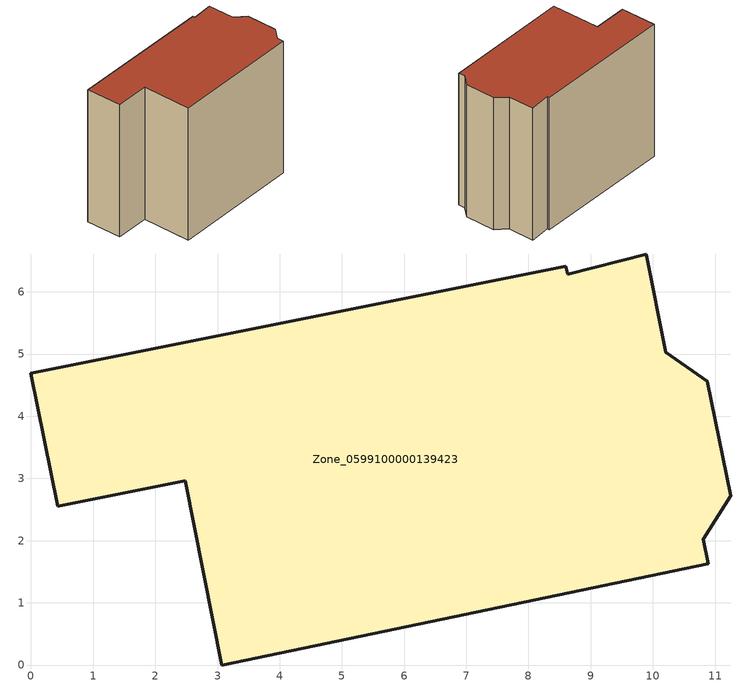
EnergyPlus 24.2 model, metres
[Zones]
Zone_0599100000139423
 floor ground (C_G): 10.21,5.03 10.88,4.56 11.25,2.72 10.81,2.02 10.89,1.63 3.07,0 2.48,2.96 0.43,2.55 0,4.69 8.6,6.41 8.63,6.28 9.89,6.61 z0
 wall outside (C_F): 3.07,0 10.89,1.63 10.81,2.02 11.25,2.72 10.88,4.56 10.21,5.03 9.89,6.61 8.63,6.28 8.6,6.41 0,4.69 0.43,2.55 2.48,2.96 3.07,0 z0:8.56
 roof outside (C_R): 8.63,6.28 8.6,6.41 0,4.69 0.43,2.55 2.48,2.96 3.07,0 10.89,1.63 10.81,2.02 11.25,2.72 10.88,4.56 10.21,5.03 9.89,6.61 z8.56
[BUILDING]
Pand.0599100000139423: North Axis=0; Terrain=City; Loads Convergence Tolerance Value=0.04; Temperature Convergence Tolerance Value=0.4; Solar Distribution=FullExterior; Maximum Number of Warmup Days=25; Minimum Number of Warmup Days=1
[Site:Location]
Rotterdam.The.Hague.AP_ZH_NLD Design_Conditions: Latitude=51.96; Longitude=4.45; Time Zone=1; Elevation=-4.5
[SITE:GROUNDTEMPERATURE:BUILDINGSURFACE]
18, 18, 18, 18, 18, 18, 18, 18, 18, 18, 18, 18
[MATERIAL] Thermal Absorptance=0.9; Solar Absorptance=0.7; Visible Absorptance=0.7
Name | Roughness | Thickness | Conductivity | Density | Specific Heat
G.TC.1946 | MediumSmooth | 0.15 | 1 | 540 | 1210
F.TC.1946 | Rough | 0.3 | 0.857143 | 1920 | 840
R.TC.1946 | MediumRough | 0.2 | 0.909091 | 1500 | 1000
[CONSTRUCTION]
C_G: G.TC.1946
C_F: F.TC.1946
C_R: R.TC.1946
[ZONE]
Zone_0599100000139423: Type=1; Multiplier=1; Ceiling Height=Autocalculate; Volume=Autocalculate; Floor Area=autocalculate; Part of Total Floor Area=Yes
[ZONEINFILTRATION:DESIGNFLOWRATE]
Infil_Zone_0599100000139423: Zone or ZoneList or Space or SpaceList=Zone_0599100000139423; Schedule=AlwaysOn; Design Flow Rate Calculation Method=Flow/Area; Flow Rate per Floor Area=0.003; Constant Term Coefficient=1; Temperature Term Coefficient=0; Velocity Term Coefficient=0; Velocity Squared Term Coefficient=0
[HVACTEMPLATE:ZONE:IDEALLOADSAIRSYSTEM]
Zone_0599100000139423: Maximum Heating Supply Air Temperature=50; Minimum Cooling Supply Air Temperature=13; Maximum Heating Supply Air Humidity Ratio=0.0156; Minimum Cooling Supply Air Humidity Ratio=0.0077; Heating Limit=NoLimit; Cooling Limit=NoLimit; Dehumidification Control Type=ConstantSensibleHeatRatio; Cooling Sensible Heat Ratio=0.7; Dehumidification Setpoint=60; Humidification Control Type=None; Humidification Setpoint=30; Outdoor Air Method=None; Outdoor Air Flow Rate per Person=0.00944; Outdoor Air Flow Rate per Zone Floor Area=0; Outdoor Air Flow Rate per Zone=0; Demand Controlled Ventilation Type=None; Outdoor Air Economizer Type=NoEconomizer; Heat Recovery Type=None; Sensible Heat Recovery Effectiveness=0.7; Latent Heat Recovery Effectiveness=0.65
[ZONECONTROL:THERMOSTAT]
ThermostatControl_Zone_0599100000139423: Zone or ZoneList=Zone_0599100000139423; Control Type Schedule=DualSetpointControlType; Control 1=Thermostat_Zone_0599100000139423; Temperature Difference Between Cutout And Setpoint=0
[THERMOSTATSETPOINT:DUALSETPOINT]
Thermostat_Zone_0599100000139423: Heating Setpoint Temperature Schedule=HeatingSetpoint_Zone_0599100000139423; Cooling Setpoint Temperature Schedule=CoolingSetpoint_Zone_0599100000139423
[SCHEDULE:COMPACT]
HeatingSetpoint_Zone_0599100000139423: Through: 12/31, For: AllDays, Until: 24:00, 21
CoolingSetpoint_Zone_0599100000139423: Through: 12/31, For: AllDays, Until: 24:00, 24
DualSetpointControlType: Through: 12/31, For: AllDays, Until: 24:00, 4
AlwaysOn: Through: 12/31, For: AllDays, Until: 24:00, 1
